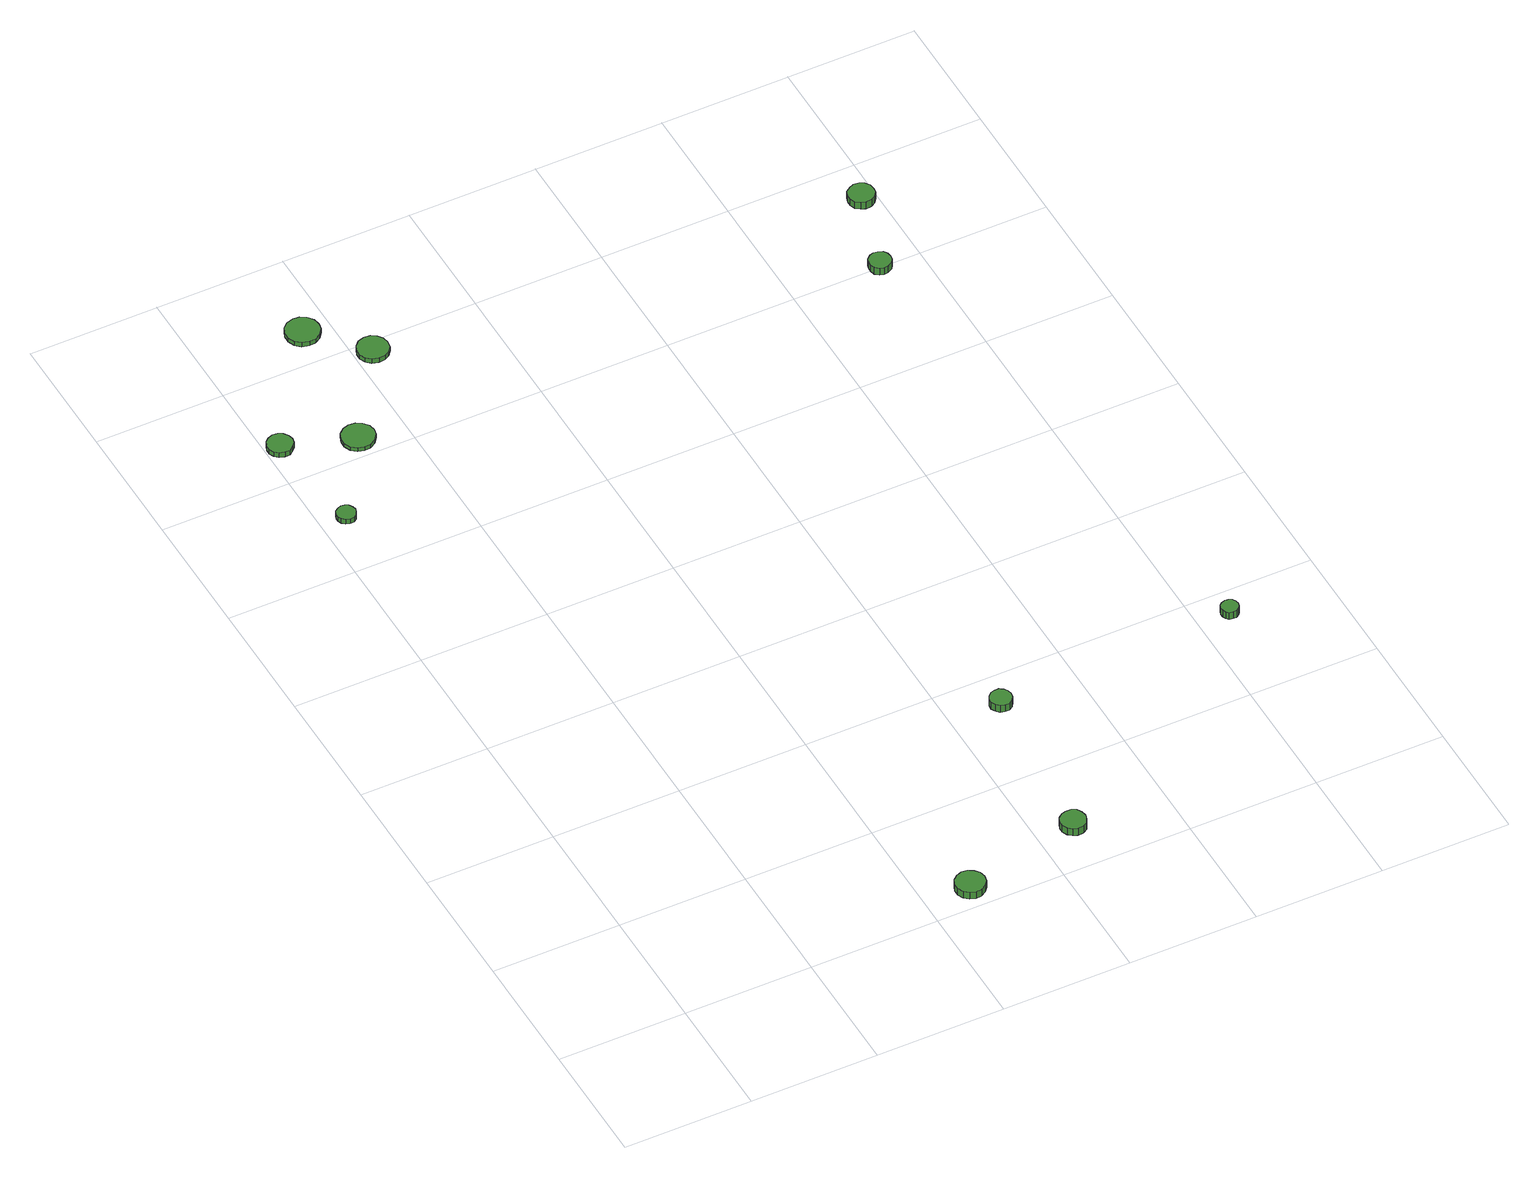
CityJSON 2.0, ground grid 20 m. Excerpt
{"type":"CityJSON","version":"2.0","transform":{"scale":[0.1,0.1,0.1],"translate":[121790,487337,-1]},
"CityObjects":{
"tree1":{"type":"SolitaryVegetationObject","attributes":{"function":"something"},"geometry":[{"type":"MultiSurface","lod":"1","boundaries":[[[0,1,2,3,4,5,6,7,8,9,10,11,12,13,14]],[[15,16,17,18,19,20,21,22,23,24,25,26,27,28,29]],[[0,29,28,1]],[[1,28,27,2]],[[2,27,26,3]],[[3,26,25,4]],[[4,25,24,5]],[[5,24,23,6]],[[6,23,22,7]],[[7,22,21,8]],[[8,21,20,9]],[[9,20,19,10]],[[10,19,18,11]],[[11,18,17,12]],[[12,17,16,13]],[[13,16,15,14]],[[14,15,29,0]]]}]},
"tree2":{"type":"SolitaryVegetationObject","attributes":{"function":"something"},"geometry":[{"type":"MultiSurface","lod":"1","boundaries":[[[30,31,32,33,34,35,36,37,38,39,40,41,42,43,44]],[[45,46,47,48,49,50,51,52,53,54,55,56,57,58,59]],[[30,59,58,31]],[[31,58,57,32]],[[32,57,56,33]],[[33,56,55,34]],[[34,55,54,35]],[[35,54,53,36]],[[36,53,52,37]],[[37,52,51,38]],[[38,51,50,39]],[[39,50,49,40]],[[40,49,48,41]],[[41,48,47,42]],[[42,47,46,43]],[[43,46,45,44]],[[44,45,59,30]]]}]},
"tree3":{"type":"SolitaryVegetationObject","attributes":{"function":"something"},"geometry":[{"type":"MultiSurface","lod":"1","boundaries":[[[60,61,62,63,64,65,66,67,68,69,70,71,72,73,74]],[[75,76,77,78,79,80,81,82,83,84,85,86,87,88,89]],[[60,89,88,61]],[[61,88,87,62]],[[62,87,86,63]],[[63,86,85,64]],[[64,85,84,65]],[[65,84,83,66]],[[66,83,82,67]],[[67,82,81,68]],[[68,81,80,69]],[[69,80,79,70]],[[70,79,78,71]],[[71,78,77,72]],[[72,77,76,73]],[[73,76,75,74]],[[74,75,89,60]]]}]},
"tree4":{"type":"SolitaryVegetationObject","attributes":{"function":"something"},"geometry":[{"type":"MultiSurface","lod":"1","boundaries":[[[90,91,92,93,94,95,96,97,98,99,100,101,102,103,104]],[[105,106,107,108,109,110,111,112,113,114,115,116,117,118,119]],[[90,119,118,91]],[[91,118,117,92]],[[92,117,116,93]],[[93,116,115,94]],[[94,115,114,95]],[[95,114,113,96]],[[96,113,112,97]],[[97,112,111,98]],[[98,111,110,99]],[[99,110,109,100]],[[100,109,108,101]],[[101,108,107,102]],[[102,107,106,103]],[[103,106,105,104]],[[104,105,119,90]]]}]},
"tree5":{"type":"SolitaryVegetationObject","attributes":{"function":"something"},"geometry":[{"type":"MultiSurface","lod":"1","boundaries":[[[120,121,122,123,124,125,126,127,128,129,130,131,132,133,134]],[[135,136,137,138,139,140,141,142,143,144,145,146,147,148,149]],[[120,149,148,121]],[[121,148,147,122]],[[122,147,146,123]],[[123,146,145,124]],[[124,145,144,125]],[[125,144,143,126]],[[126,143,142,127]],[[127,142,141,128]],[[128,141,140,129]],[[129,140,139,130]],[[130,139,138,131]],[[131,138,137,132]],[[132,137,136,133]],[[133,136,135,134]],[[134,135,149,120]]]}]},
"tree6":{"type":"SolitaryVegetationObject","attributes":{"function":"something"},"geometry":[{"type":"MultiSurface","lod":"1","boundaries":[[[150,151,152,153,154,155,156,157,158,159,160,161,162,163,164]],[[165,166,167,168,169,170,171,172,173,174,175,176,177,178,179]],[[150,179,178,151]],[[151,178,177,152]],[[152,177,176,153]],[[153,176,175,154]],[[154,175,174,155]],[[155,174,173,156]],[[156,173,172,157]],[[157,172,171,158]],[[158,171,170,159]],[[159,170,169,160]],[[160,169,168,161]],[[161,168,167,162]],[[162,167,166,163]],[[163,166,165,164]],[[164,165,179,150]]]}]},
"tree7":{"type":"SolitaryVegetationObject","attributes":{"function":"something"},"geometry":[{"type":"MultiSurface","lod":"1","boundaries":[[[180,181,182,183,184,185,186,187,188,189,190,191,192,193,194]],[[195,196,197,198,199,200,201,202,203,204,205,206,207,208,209]],[[180,209,208,181]],[[181,208,207,182]],[[182,207,206,183]],[[183,206,205,184]],[[184,205,204,185]],[[185,204,203,186]],[[186,203,202,187]],[[187,202,201,188]],[[188,201,200,189]],[[189,200,199,190]],[[190,199,198,191]],[[191,198,197,192]],[[192,197,196,193]],[[193,196,195,194]],[[194,195,209,180]]]}]},
"tree8":{"type":"SolitaryVegetationObject","attributes":{"function":"something"},"geometry":[{"type":"MultiSurface","lod":"1","boundaries":[[[210,211,212,213,214,215,216,217,218,219,220,221,222,223,224]],[[225,226,227,228,229,230,231,232,233,234,235,236,237,238,239]],[[210,239,238,211]],[[211,238,237,212]],[[212,237,236,213]],[[213,236,235,214]],[[214,235,234,215]],[[215,234,233,216]],[[216,233,232,217]],[[217,232,231,218]],[[218,231,230,219]],[[219,230,229,220]],[[220,229,228,221]],[[221,228,227,222]],[[222,227,226,223]],[[223,226,225,224]],[[224,225,239,210]]]}]},
"tree9":{"type":"SolitaryVegetationObject","attributes":{"function":"something"},"geometry":[{"type":"MultiSurface","lod":"1","boundaries":[[[240,241,242,243,244,245,246,247,248,249,250,251,252,253,254]],[[255,256,257,258,259,260,261,262,263,264,265,266,267,268,269]],[[240,269,268,241]],[[241,268,267,242]],[[242,267,266,243]],[[243,266,265,244]],[[244,265,264,245]],[[245,264,263,246]],[[246,263,262,247]],[[247,262,261,248]],[[248,261,260,249]],[[249,260,259,250]],[[250,259,258,251]],[[251,258,257,252]],[[252,257,256,253]],[[253,256,255,254]],[[254,255,269,240]]]}]},
"tree10":{"type":"SolitaryVegetationObject","attributes":{"function":"something"},"geometry":[{"type":"MultiSurface","lod":"1","boundaries":[[[270,271,272,273,274,275,276,277,278,279,280,281,282,283,284]],[[285,286,287,288,289,290,291,292,293,294,295,296,297,298,299]],[[270,299,298,271]],[[271,298,297,272]],[[272,297,296,273]],[[273,296,295,274]],[[274,295,294,275]],[[275,294,293,276]],[[276,293,292,277]],[[277,292,291,278]],[[278,291,290,279]],[[279,290,289,280]],[[280,289,288,281]],[[281,288,287,282]],[[282,287,286,283]],[[283,286,285,284]],[[284,285,299,270]]]}]},
"tree11":{"type":"SolitaryVegetationObject","attributes":{"function":"something"},"geometry":[{"type":"MultiSurface","lod":"1","boundaries":[[[300,301,302,303,304,305,306,307,308,309,310,311,312,313,314]],[[315,316,317,318,319,320,321,322,323,324,325,326,327,328,329]],[[300,329,328,301]],[[301,328,327,302]],[[302,327,326,303]],[[303,326,325,304]],[[304,325,324,305]],[[305,324,323,306]],[[306,323,322,307]],[[307,322,321,308]],[[308,321,320,309]],[[309,320,319,310]],[[310,319,318,311]],[[311,318,317,312]],[[312,317,316,313]],[[313,316,315,314]],[[314,315,329,300]]]}]}
},
"vertices":[
[56,1104,16],[54,1110,16],[51,1115,16],[46,1118,16],[40,1119,16],[34,1117,16],[29,1113,16],[27,1107,16],[27,1101,16],[29,1096,16],[34,1092,16],[40,1090,16],[46,1090,16],[51,1093,16],[54,1098,16],[54,1098,7],[51,1093,7],[46,1090,7],[40,1090,7],[34,1092,7],[29,1096,7],[27,1101,7],[27,1107,7],[29,1113,7],[34,1117,7],[40,1119,7],[46,1118,7],[51,1115,7],[54,1110,7],[56,1104,7],
[43,1270,16],[41,1278,16],[36,1285,16],[29,1289,16],[21,1290,16],[13,1287,16],[7,1282,16],[4,1274,16],[4,1266,16],[7,1259,16],[13,1253,16],[21,1251,16],[29,1251,16],[36,1256,16],[41,1262,16],[41,1262,7],[36,1256,7],[29,1251,7],[21,1251,7],[13,1253,7],[7,1259,7],[4,1266,7],[4,1274,7],[7,1282,7],[13,1287,7],[21,1290,7],[29,1289,7],[36,1285,7],[41,1278,7],[43,1270,7],
[489,28,31],[487,37,31],[481,44,31],[473,49,31],[464,50,31],[455,47,31],[448,41,31],[444,32,31],[444,23,31],[448,14,31],[455,8,31],[464,5,31],[473,6,31],[481,11,31],[487,18,31],[487,18,18],[481,11,18],[473,6,18],[464,5,18],[455,8,18],[448,14,18],[444,23,18],[444,32,18],[448,41,18],[455,47,18],[464,50,18],[473,49,18],[481,44,18],[487,37,18],[489,28,18],
[154,1235,14],[152,1245,14],[145,1254,14],[136,1259,14],[126,1260,14],[116,1257,14],[108,1250,14],[104,1240,14],[104,1230,14],[108,1220,14],[116,1213,14],[126,1210,14],[136,1211,14],[145,1216,14],[152,1225,14],[152,1225,7],[145,1216,7],[136,1211,7],[126,1210,7],[116,1213,7],[108,1220,7],[104,1230,7],[104,1240,7],[108,1250,7],[116,1257,7],[126,1260,7],[136,1259,7],[145,1254,7],[152,1245,7],[154,1235,7],
[183,1458,15],[181,1469,15],[174,1478,15],[165,1483,15],[155,1484,15],[144,1481,15],[136,1474,15],[132,1464,15],[132,1453,15],[136,1443,15],[144,1436,15],[155,1433,15],[165,1434,15],[174,1439,15],[181,1448,15],[181,1448,7],[174,1439,7],[165,1434,7],[155,1433,7],[144,1436,7],[136,1443,7],[132,1453,7],[132,1464,7],[136,1474,7],[144,1481,7],[155,1484,7],[165,1483,7],[174,1478,7],[181,1469,7],[183,1458,7],
[252,1381,15],[250,1391,15],[244,1399,15],[236,1404,15],[226,1405,15],[216,1402,15],[209,1395,15],[205,1386,15],[205,1376,15],[209,1367,15],[216,1361,15],[226,1358,15],[236,1359,15],[244,1363,15],[250,1371,15],[250,1371,7],[244,1363,7],[236,1359,7],[226,1358,7],[216,1361,7],[209,1367,7],[205,1376,7],[205,1386,7],[209,1395,7],[216,1402,7],[226,1405,7],[236,1404,7],[244,1399,7],[250,1391,7],[252,1381,7],
[672,72,30],[670,80,30],[666,87,30],[659,91,30],[650,91,30],[643,89,30],[637,84,30],[633,76,30],[633,68,30],[637,60,30],[643,55,30],[650,52,30],[659,53,30],[666,57,30],[670,64,30],[670,64,17],[666,57,17],[659,53,17],[650,52,17],[643,55,17],[637,60,17],[633,68,17],[633,76,17],[637,84,17],[643,89,17],[650,91,17],[659,91,17],[666,87,17],[670,80,17],[672,72,17],
[692,336,31],[691,342,31],[687,348,31],[681,352,31],[674,352,31],[667,350,31],[662,345,31],[659,339,31],[659,332,31],[662,326,31],[667,321,31],[674,319,31],[681,319,31],[687,323,31],[691,329,31],[691,329,18],[687,323,18],[681,319,18],[674,319,18],[667,321,18],[662,326,18],[659,332,18],[659,339,18],[662,345,18],[667,350,18],[674,352,18],[681,352,18],[687,348,18],[691,342,18],[692,336,18],
[1059,350,30],[1058,355,30],[1055,360,30],[1050,362,30],[1045,363,30],[1039,361,30],[1035,358,30],[1033,352,30],[1033,347,30],[1035,342,30],[1039,338,30],[1045,337,30],[1050,337,30],[1055,340,30],[1058,344,30],[1058,344,17],[1055,340,17],[1050,337,17],[1045,337,17],[1039,338,17],[1035,342,17],[1033,347,17],[1033,352,17],[1035,358,17],[1039,361,17],[1045,363,17],[1050,362,17],[1055,360,17],[1058,355,17],[1059,350,17],
[952,1197,26],[951,1204,26],[947,1210,26],[940,1213,26],[933,1214,26],[927,1212,26],[921,1207,26],[919,1201,26],[919,1194,26],[921,1187,26],[927,1182,26],[933,1180,26],[940,1181,26],[947,1185,26],[951,1190,26],[951,1190,13],[947,1185,13],[940,1181,13],[933,1180,13],[927,1182,13],[921,1187,13],[919,1194,13],[919,1201,13],[921,1207,13],[927,1212,13],[933,1214,13],[940,1213,13],[947,1210,13],[951,1204,13],[952,1197,13],
[993,1327,28],[992,1335,28],[987,1342,28],[980,1346,28],[971,1347,28],[964,1344,28],[957,1339,28],[954,1331,28],[954,1323,28],[957,1315,28],[964,1310,28],[971,1307,28],[980,1308,28],[987,1312,28],[992,1319,28],[992,1319,15],[987,1312,15],[980,1308,15],[971,1307,15],[964,1310,15],[957,1315,15],[954,1323,15],[954,1331,15],[957,1339,15],[964,1344,15],[971,1347,15],[980,1346,15],[987,1342,15],[992,1335,15],[993,1327,15]
]}
